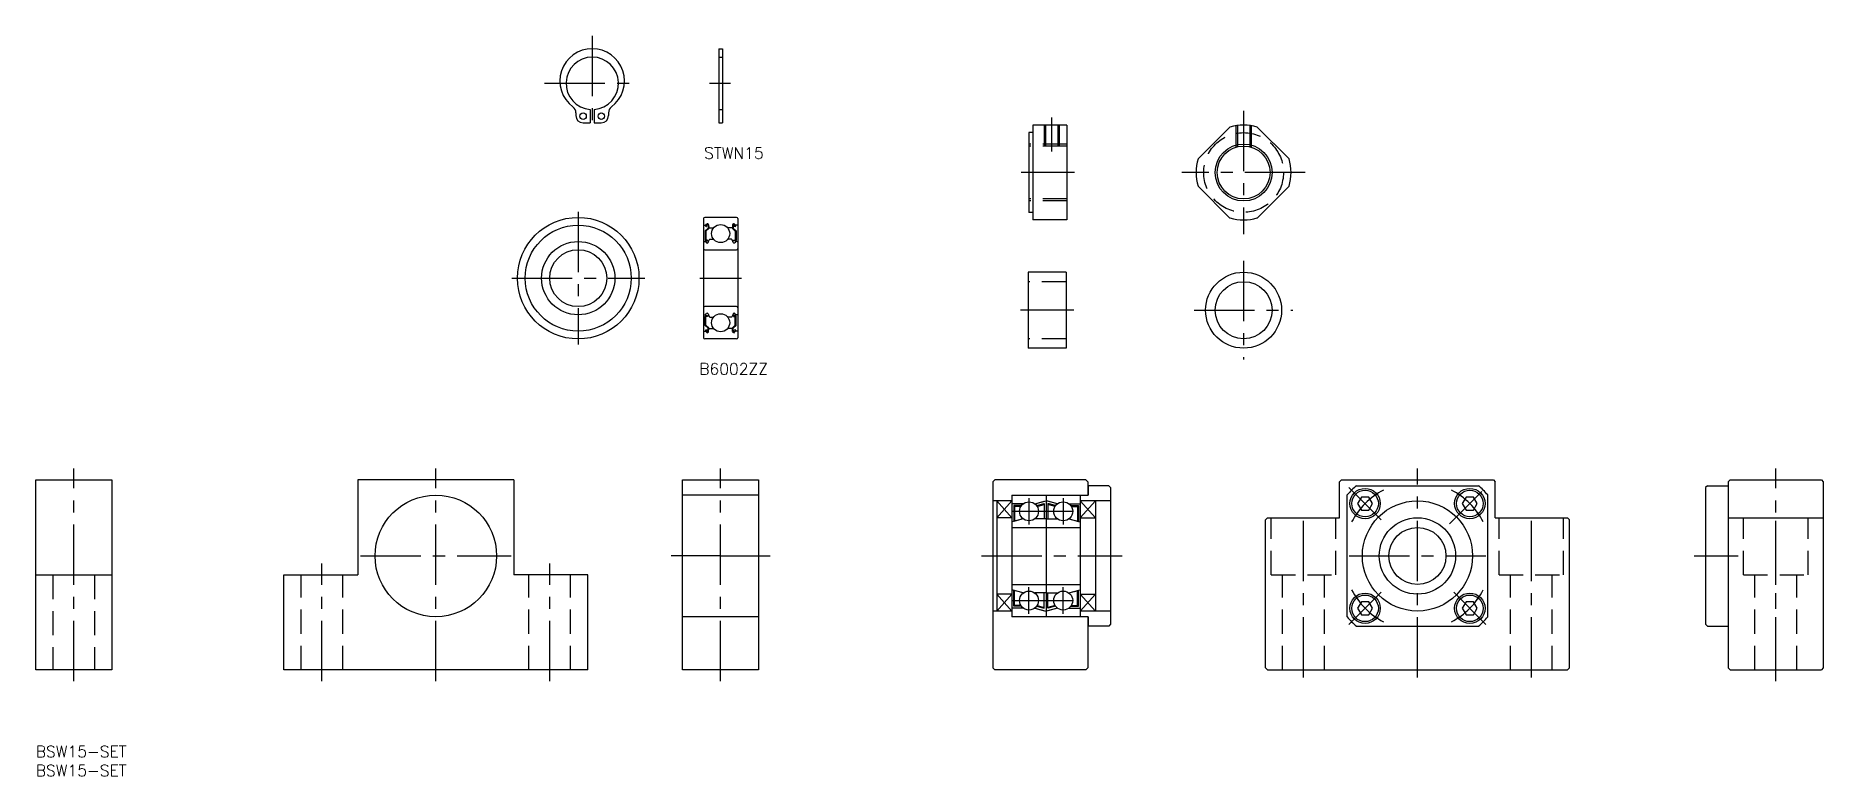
# Model space of a CAD drawing. Extents: x 0 to 471, y -8 to 187.
import ezdxf

# ---------------------------------------------------------------- set-up
doc = ezdxf.new("R2010")
doc.units = 0
doc.header["$LTSCALE"] = 0.5
doc.linetypes.add('CENTER', pattern=[50.8, 31.75, -6.35, 6.35, -6.35])
doc.linetypes.add('DASHED', pattern=[19.05, 12.7, -6.35])
for name, color, linetype in [('MSM_CENTER', 1, 'CENTER'), ('MSM_CONTINUOUS', 7, 'CONTINUOUS'), ('MSM_DASHED', 4, 'DASHED'), ('MSM_NARROW', 5, 'CONTINUOUS'), ('MSM_PART_NUMBER', 7, 'CONTINUOUS')]:
    doc.layers.add(name, color=color, linetype=linetype)
doc.styles.get("Standard").update_dxf_attribs({"font": 'txt.shx', "height": 3, "bigfont": 'bigfont.shx'})

# ---------------------------------------------------------------- blocks, each defined once
blk = doc.blocks.new('*U76')
at = {"layer": 'MSM_PART_NUMBER'}
blk.add_text('BSW15-SET', height=3, dxfattribs=at).set_placement((0, -3))
blk = doc.blocks.new('*U77')
at = {"layer": 'MSM_PART_NUMBER'}
blk.add_text('BSW15-SET', height=3, dxfattribs=at).set_placement((0, -8))

msp = doc.modelspace()

# ---------------------------------------------------------------- linework, layer by layer
at = {"layer": 'MSM_CENTER'}
for p, q in [((146.53, 186.95), (146.53, 161.92)), ((134.01, 174.44), (159.04, 174.44)), ((177.41, 174.44), (182.93, 174.44)), ((267.52, 165.45), (267.52, 156.45)), ((318.06, 167.18), (318.06, 134.72)), ((273.52, 150.95), (259.52, 150.95)), ((334.29, 150.95), (301.83, 150.95)), ((142.85, 140.63), (142.85, 105.63)), ((318.06, 127.7), (318.06, 101.7)), ((125.35, 123.13), (160.35, 123.13)), ((174.85, 123.13), (185.85, 123.13)), ((273.32, 114.7), (259.32, 114.7)), ((305.06, 114.7), (331.06, 114.7)), ((10, 17), (10, 73)), ((105.35, 17), (105.35, 73)), ((180.35, 17), (180.35, 73)), ((363.84, 18), (363.84, 73)), ((458.2, 17), (458.2, 73)), ((354.29, 59.55), (345.81, 68.03)), ((372.32, 58.49), (380.81, 66.97)), ((257.05, 61.75), (275.05, 61.75)), ((261.55, 65.25), (261.55, 58.25)), ((270.55, 65.25), (270.55, 58.25)), ((333.84, 18), (333.84, 62)), ((393.84, 18), (393.84, 62)), ((458.2, 18), (458.2, 62)), ((75.35, 17), (75.35, 48)), ((85.55, 50), (125.15, 50)), ((135.35, 17), (135.35, 48)), ((180.35, 50), (167.35, 50)), ((180.35, 50), (193.35, 50)), ((249.05, 50), (286.05, 50)), ((345.84, 50), (381.84, 50)), ((436.7, 50), (448.29, 50)), ((257.05, 38.25), (275.05, 38.25)), ((261.55, 34.75), (261.55, 41.75)), ((270.55, 34.75), (270.55, 41.75)), ((345.81, 31.97), (354.29, 40.45)), ((381.87, 31.97), (373.39, 40.45))]:
    msp.add_line(p, q, dxfattribs=at)
for start, end in [(117.3002, 152.6998), (27.3002, 62.6998), (207.3002, 242.6998), (297.3002, 332.6998)]:
    msp.add_arc((363.84, 50), 19.5, start, end, dxfattribs=at)
at = {"layer": 'MSM_CONTINUOUS'}
for p, q in [((179.85, 183.54), (179.85, 164.04)), ((179.85, 183.54), (180.85, 183.54)), ((180.85, 183.54), (180.85, 164.04)), ((142.23, 166.69), (142.23, 165.94)), ((146.03, 167.56), (146.03, 164.04)), ((146.03, 166.68), (146.03, 166.68)), ((146.03, 165.8), (146.03, 165.8)), ((147.03, 167.56), (147.03, 164.04)), ((150.83, 166.69), (150.83, 165.94)), ((144.13, 164.04), (146.03, 164.04)), ((147.03, 164.04), (148.93, 164.04)), ((179.85, 164.04), (180.85, 164.04)), ((262.52, 161.45), (261.52, 161.45)), ((261.52, 161.45), (261.52, 140.45)), ((271.52, 163.45), (262.52, 163.45)), ((262.52, 163.45), (262.52, 138.45)), ((271.52, 163.45), (271.52, 138.45)), ((306.09, 154.53), (314.48, 162.93)), ((330.04, 154.53), (321.64, 162.93)), ((314.48, 138.97), (306.09, 147.37)), ((321.64, 138.97), (330.04, 147.37)), ((175.85, 138.83), (175.85, 107.43)), ((175.95, 137.08), (176.41, 137.08)), ((184.55, 139.13), (176.15, 139.13)), ((176.41, 137.08), (176.66, 137.38)), ((176.59, 136.67), (176.43, 136.8)), ((176.56, 136.95), (176.81, 137.25)), ((176.71, 136.82), (176.56, 136.95)), ((176.59, 136.67), (176.71, 136.82)), ((176.99, 137.19), (177.03, 136.31)), ((177.19, 137.21), (177.25, 136.47)), ((177.23, 136.7), (177.23, 136.23)), ((183.51, 137.21), (183.45, 136.47)), ((183.47, 136.7), (183.47, 136.23)), ((183.71, 137.19), (183.67, 136.31)), ((184.14, 136.95), (183.89, 137.25)), ((183.98, 136.82), (184.14, 136.95)), ((184.11, 136.67), (183.98, 136.82)), ((184.29, 137.08), (184.04, 137.38)), ((184.11, 136.67), (184.26, 136.8)), ((184.75, 137.08), (184.29, 137.08)), ((184.85, 138.83), (184.85, 107.43)), ((262.52, 140.45), (261.52, 140.45)), ((271.52, 138.45), (262.52, 138.45)), ((176.05, 132.78), (176.35, 132.78)), ((177.03, 136.31), (176.28, 135.56)), ((176.28, 135.56), (176.28, 133.18)), ((176.35, 132.78), (176.62, 132.45)), ((177.23, 136.23), (176.48, 135.48)), ((176.48, 135.48), (176.48, 133.18)), ((176.93, 133.18), (176.48, 133.18)), ((176.48, 132.98), (176.93, 132.98)), ((176.78, 132.38), (176.84, 132.38)), ((176.93, 132.98), (176.93, 133.18)), ((177.03, 132.51), (177.3, 133.25)), ((177.35, 136.38), (178.5, 136.38)), ((177.49, 133.38), (178.5, 133.38)), ((183.35, 136.38), (182.2, 136.38)), ((183.21, 133.38), (182.2, 133.38)), ((183.67, 132.51), (183.4, 133.25)), ((183.47, 136.23), (184.22, 135.48)), ((183.67, 136.31), (184.42, 135.56)), ((183.77, 133.18), (184.22, 133.18)), ((183.77, 132.98), (183.77, 133.18)), ((184.22, 132.98), (183.77, 132.98)), ((183.92, 132.38), (183.85, 132.38)), ((184.35, 132.78), (184.07, 132.45)), ((184.22, 135.48), (184.22, 133.18)), ((184.65, 132.78), (184.35, 132.78)), ((184.42, 135.56), (184.42, 133.18)), ((176.15, 130.63), (184.55, 130.63)), ((271.32, 124.7), (261.32, 124.7)), ((261.32, 124.7), (261.32, 104.7)), ((271.32, 124.7), (271.32, 104.7)), ((176.05, 113.48), (176.35, 113.48)), ((184.55, 115.63), (176.15, 115.63)), ((176.28, 110.7), (176.28, 113.08)), ((176.35, 113.48), (176.62, 113.81)), ((176.48, 113.28), (176.93, 113.28)), ((176.48, 110.78), (176.48, 113.08)), ((176.93, 113.08), (176.48, 113.08)), ((176.78, 113.88), (176.84, 113.88)), ((176.93, 113.28), (176.93, 113.08)), ((177.03, 113.75), (177.3, 113.01)), ((183.67, 113.75), (183.4, 113.01)), ((184.22, 113.28), (183.77, 113.28)), ((183.77, 113.28), (183.77, 113.08)), ((183.77, 113.08), (184.22, 113.08)), ((183.92, 113.88), (183.85, 113.88)), ((184.35, 113.48), (184.07, 113.81)), ((184.22, 110.78), (184.22, 113.08)), ((184.65, 113.48), (184.35, 113.48)), ((184.42, 110.7), (184.42, 113.08)), ((175.95, 109.18), (176.41, 109.18)), ((177.03, 109.95), (176.28, 110.7)), ((176.41, 109.18), (176.66, 108.88)), ((176.59, 109.59), (176.43, 109.46)), ((177.23, 110.03), (176.48, 110.78)), ((176.71, 109.44), (176.56, 109.31)), ((176.56, 109.31), (176.81, 109.01)), ((176.59, 109.59), (176.71, 109.44)), ((176.99, 109.07), (177.03, 109.95)), ((177.19, 109.05), (177.25, 109.79)), ((177.23, 109.56), (177.23, 110.03)), ((177.35, 109.88), (178.5, 109.88)), ((177.49, 112.88), (178.5, 112.88)), ((183.21, 112.88), (182.2, 112.88)), ((183.35, 109.88), (182.2, 109.88)), ((183.51, 109.05), (183.45, 109.79)), ((183.47, 110.03), (184.22, 110.78)), ((183.47, 109.56), (183.47, 110.03)), ((183.67, 109.95), (184.42, 110.7)), ((183.71, 109.07), (183.67, 109.95)), ((184.14, 109.31), (183.89, 109.01)), ((184.11, 109.59), (183.98, 109.44)), ((183.98, 109.44), (184.14, 109.31)), ((184.29, 109.18), (184.04, 108.88)), ((184.11, 109.59), (184.26, 109.46)), ((184.75, 109.18), (184.29, 109.18)), ((184.55, 107.13), (176.15, 107.13)), ((271.32, 104.7), (261.32, 104.7)), ((0, 20), (0, 70)), ((0, 70), (20, 70)), ((20, 70), (20, 20)), ((84.85, 70), (84.85, 45)), ((125.85, 70), (84.85, 70)), ((125.85, 70), (125.85, 45)), ((170.35, 20), (170.35, 70)), ((170.35, 70), (190.35, 70)), ((190.35, 66), (170.35, 66)), ((190.35, 70), (190.35, 20)), ((252.55, 70), (252.05, 69.5)), ((252.05, 69.5), (252.05, 20.5)), ((276.55, 70), (252.55, 70)), ((257.05, 66), (257.05, 34)), ((257.05, 66), (257.05, 34)), ((257.05, 66), (277.1, 66)), ((266.05, 66), (266.05, 34)), ((275.05, 66), (275.05, 34)), ((276.55, 70), (277.05, 69.5)), ((277.05, 69.5), (277.05, 66)), ((282.55, 68.5), (277.1, 68.5)), ((277.1, 68.5), (277.1, 66)), ((282.55, 68.5), (283.05, 68)), ((283.05, 68), (283.05, 32)), ((343.84, 70), (343.34, 69.5)), ((343.34, 60), (343.34, 69.5)), ((343.84, 70), (383.84, 70)), ((345.34, 33.94), (345.34, 66.06)), ((347.78, 68.5), (379.9, 68.5)), ((382.34, 33.94), (382.34, 66.06)), ((383.84, 70), (384.34, 69.5)), ((384.34, 60), (384.34, 69.5)), ((440.2, 68.5), (439.7, 68)), ((439.7, 68), (439.7, 32)), ((440.2, 68.5), (445.65, 68.5)), ((445.65, 68.5), (445.65, 31.5)), ((445.7, 66), (445.65, 66)), ((446.2, 70), (445.7, 69.5)), ((445.7, 69.5), (445.7, 20.5)), ((446.2, 70), (470.2, 70)), ((470.2, 70), (470.7, 69.5)), ((470.7, 69.5), (470.7, 20.5)), ((257.05, 64.5), (252.05, 64.5)), ((253.05, 64.5), (253.05, 35.5)), ((260.05, 63.75), (257.05, 63.75)), ((260.05, 63.75), (257.55, 63.75)), ((257.55, 63.25), (257.55, 59.08)), ((259.55, 63.25), (257.55, 63.25)), ((257.75, 63.05), (257.75, 59.13)), ((259.42, 63.05), (257.75, 63.05)), ((263.05, 63.75), (266.05, 64.55)), ((263.05, 63.75), (265.55, 64.42)), ((263.56, 63.24), (265.55, 63.77)), ((263.68, 63.06), (265.55, 63.56)), ((265.55, 63.77), (265.55, 59.75)), ((269.05, 63.75), (266.05, 64.55)), ((269.05, 63.75), (266.55, 64.42)), ((266.55, 63.77), (266.55, 59.75)), ((268.54, 63.24), (266.55, 63.77)), ((268.42, 63.06), (266.55, 63.56)), ((272.05, 63.75), (274.55, 63.75)), ((272.05, 63.75), (275.05, 63.75)), ((272.55, 63.25), (274.55, 63.25)), ((272.69, 63.05), (274.35, 63.05)), ((274.35, 63.05), (274.35, 59.13)), ((274.55, 63.25), (274.55, 59.08)), ((283.05, 64.5), (275.05, 64.5)), ((279.05, 64.5), (279.05, 35.5)), ((257.05, 60.05), (253.05, 60.05)), ((260.05, 59.75), (257.05, 58.95)), ((257.05, 57.5), (275.05, 57.5)), ((260.05, 59.75), (257.55, 59.08)), ((265.55, 59.75), (263.05, 59.75)), ((266.05, 59.75), (263.05, 59.75)), ((266.05, 59.75), (269.05, 59.75)), ((266.55, 59.75), (269.05, 59.75)), ((272.05, 59.75), (274.55, 59.08)), ((272.05, 59.75), (275.05, 58.95)), ((275.05, 60.05), (279.05, 60.05)), ((324.34, 60), (323.84, 59.5)), ((323.84, 20.5), (323.84, 59.5)), ((324.34, 60), (343.34, 60)), ((384.34, 60), (403.34, 60)), ((403.34, 60), (403.84, 59.5)), ((403.84, 20.5), (403.84, 59.5)), ((445.7, 60), (470.7, 60)), ((0, 45), (20, 45)), ((65.35, 20), (65.35, 45)), ((145.35, 20), (145.35, 45)), ((257.05, 42.5), (275.05, 42.5)), ((257.05, 39.95), (253.05, 39.95)), ((260.05, 40.25), (257.05, 41.05)), ((260.05, 40.25), (257.55, 40.92)), ((257.55, 36.75), (257.55, 40.92)), ((257.75, 36.95), (257.75, 40.87)), ((265.55, 40.25), (263.05, 40.25)), ((266.05, 40.25), (263.05, 40.25)), ((265.55, 36.23), (265.55, 40.25)), ((266.05, 40.25), (269.05, 40.25)), ((266.55, 40.25), (269.05, 40.25)), ((266.55, 36.23), (266.55, 40.25)), ((272.05, 40.25), (275.05, 41.05)), ((272.05, 40.25), (274.55, 40.92)), ((274.35, 36.95), (274.35, 40.87)), ((274.55, 36.75), (274.55, 40.92)), ((275.05, 39.95), (279.05, 39.95)), ((190.35, 34), (170.35, 34)), ((257.05, 35.5), (252.05, 35.5)), ((260.05, 36.25), (257.05, 36.25)), ((277.1, 34), (257.05, 34)), ((259.55, 36.75), (257.55, 36.75)), ((260.05, 36.25), (257.55, 36.25)), ((259.42, 36.95), (257.75, 36.95)), ((263.05, 36.25), (265.55, 35.58)), ((263.05, 36.25), (266.05, 35.45)), ((263.56, 36.76), (265.55, 36.23)), ((263.68, 36.94), (265.55, 36.44)), ((269.05, 36.25), (266.05, 35.45)), ((268.42, 36.94), (266.55, 36.44)), ((268.54, 36.76), (266.55, 36.23)), ((269.05, 36.25), (266.55, 35.58)), ((272.05, 36.25), (274.55, 36.25)), ((272.05, 36.25), (275.05, 36.25)), ((272.55, 36.75), (274.55, 36.75)), ((272.69, 36.95), (274.35, 36.95)), ((283.05, 35.5), (275.05, 35.5)), ((277.05, 34), (277.05, 20.5)), ((277.1, 34), (277.1, 31.5)), ((445.65, 34), (445.7, 34)), ((282.55, 31.5), (277.1, 31.5)), ((283.05, 32), (282.55, 31.5)), ((347.78, 31.5), (379.9, 31.5)), ((439.7, 32), (440.2, 31.5)), ((440.2, 31.5), (445.65, 31.5)), ((20, 20), (0, 20)), ((145.35, 20), (65.35, 20)), ((190.35, 20), (170.35, 20)), ((252.05, 20.5), (252.55, 20)), ((276.55, 20), (252.55, 20)), ((276.55, 20), (277.05, 20.5)), ((323.84, 20.5), (324.34, 20)), ((324.34, 20), (403.34, 20)), ((403.84, 20.5), (403.34, 20)), ((446.2, 20), (445.7, 20.5)), ((446.2, 20), (470.2, 20)), ((470.7, 20.5), (470.2, 20))]:
    msp.add_line(p, q, dxfattribs=at)
for points in [[(349.07, 65.49), (348.09, 63.79), (349.07, 62.09), (351.03, 62.09), (352.01, 63.79), (351.03, 65.49)], [(376.65, 65.49), (375.66, 63.79), (376.65, 62.09), (378.61, 62.09), (379.59, 63.79), (378.61, 65.49)], [(349.07, 37.91), (348.09, 36.21), (349.07, 34.51), (351.03, 34.51), (352.01, 36.21), (351.03, 37.91)], [(376.65, 37.91), (375.66, 36.21), (376.65, 34.51), (378.61, 34.51), (379.59, 36.21), (378.61, 37.91)]]:
    msp.add_lwpolyline(points, close=True, dxfattribs=at)
for points in [[(65.35, 45), (84.85, 45)], [(145.35, 45), (125.85, 45)]]:
    msp.add_lwpolyline(points, dxfattribs=at)
for centre, radius in [((144.13, 165.79), 0.85), ((148.93, 165.79), 0.85), ((318.06, 150.95), 6.96), ((142.85, 123.13), 16), ((142.85, 123.13), 13.95), ((180.35, 134.88), 2.38), ((142.85, 123.13), 9.65), ((142.85, 123.13), 7.5), ((318.06, 114.7), 10), ((318.06, 114.7), 7.5), ((180.35, 111.38), 2.38), ((105.35, 50), 16), ((350.05, 63.79), 4), ((350.05, 63.79), 3.5), ((377.63, 63.79), 4), ((377.63, 63.79), 3.5), ((261.55, 61.75), 2.5), ((270.55, 61.75), 2.5), ((363.84, 50), 14.5), ((363.84, 50), 10.05), ((363.84, 50), 7.5), ((261.55, 38.25), 2.5), ((270.55, 38.25), 2.5), ((350.05, 36.21), 4), ((350.05, 36.21), 3.5), ((377.63, 36.21), 4), ((377.63, 36.21), 3.5)]:
    msp.add_circle(centre, radius, dxfattribs=at)
for centre, radius, start, end in [((146.53, 175.04), 8.5, 306.5949, 233.4051), ((146.53, 174.44), 6.9, 274.1555, 265.8445), ((140.33, 166.69), 1.9, 0, 53.4051), ((144.13, 165.94), 1.9, 180, 270), ((148.93, 165.94), 1.9, 270, 0), ((152.73, 166.69), 1.9, 126.5949, 180), ((318.06, 150.95), 12.5, 73.3576, 106.6424), ((318.06, 150.95), 12.5, 163.3576, 196.6424), ((318.06, 150.95), 12.5, 343.3576, 16.6424), ((176.15, 138.83), 0.3, 90, 180), ((175.95, 137.18), 0.1, 180, 270), ((176.56, 136.95), 0.2, 140.0002, 230.0848), ((176.89, 137.18), 0.3, 4.9968, 140.0002), ((176.89, 137.18), 0.1, 2.8198, 140.0033), ((183.81, 137.18), 0.3, 39.9998, 175.0032), ((183.81, 137.18), 0.1, 39.9967, 177.1802), ((184.14, 136.95), 0.2, 309.9152, 39.9998), ((184.55, 138.83), 0.3, 0, 90), ((184.75, 137.18), 0.1, 270, 0), ((318.06, 150.95), 12.5, 253.3576, 286.6424), ((176.05, 132.58), 0.2, 90, 180), ((176.48, 133.18), 0.2, 180, 270), ((176.78, 132.58), 0.2, 219.9962, 270), ((176.84, 132.58), 0.2, 270, 339.9919), ((177.35, 136.48), 0.1, 184.9968, 269.9995), ((177.49, 133.18), 0.2, 90, 159.9919), ((183.21, 133.18), 0.2, 20.0081, 90), ((183.35, 136.48), 0.1, 270.0005, 355.0032), ((183.85, 132.58), 0.2, 200.0081, 270), ((183.92, 132.58), 0.2, 270, 320.0038), ((184.22, 133.18), 0.2, 270, 0), ((184.65, 132.58), 0.2, 0, 90), ((176.15, 130.93), 0.3, 180, 270), ((184.55, 130.93), 0.3, 270, 0), ((176.15, 115.33), 0.3, 90, 180), ((176.05, 113.68), 0.2, 180, 270), ((176.48, 113.08), 0.2, 90, 180), ((176.78, 113.68), 0.2, 90, 140.0038), ((176.84, 113.68), 0.2, 20.0081, 90), ((177.49, 113.08), 0.2, 200.0081, 270), ((183.21, 113.08), 0.2, 270, 339.9919), ((183.85, 113.68), 0.2, 90, 159.9919), ((183.92, 113.68), 0.2, 39.9962, 90), ((184.22, 113.08), 0.2, 0, 90), ((184.55, 115.33), 0.3, 0, 90), ((184.65, 113.68), 0.2, 270, 0), ((175.95, 109.08), 0.1, 90, 180), ((176.56, 109.31), 0.2, 129.9152, 219.9998), ((176.89, 109.07), 0.3, 219.9998, 355.0032), ((176.89, 109.07), 0.1, 219.9967, 357.1802), ((177.35, 109.78), 0.1, 90.0005, 175.0032), ((183.35, 109.78), 0.1, 4.9968, 89.9995), ((183.81, 109.07), 0.3, 184.9968, 320.0002), ((183.81, 109.07), 0.1, 182.8198, 320.0033), ((184.14, 109.31), 0.2, 320.0002, 50.0848), ((184.75, 109.08), 0.1, 0, 90), ((176.15, 107.43), 0.3, 180, 270), ((184.55, 107.43), 0.3, 270, 0), ((363.84, 50), 24.5, 130.9657, 139.0343), ((363.84, 50), 24.5, 40.9657, 49.0343), ((363.84, 50), 24.5, 220.9657, 229.0343), ((363.84, 50), 24.5, 310.9657, 319.0343)]:
    msp.add_arc(centre, radius, start, end, dxfattribs=at)
at = {"layer": 'MSM_DASHED'}
for p, q in [((179.85, 181.34), (180.85, 181.34)), ((179.85, 167.54), (180.85, 167.54)), ((265.52, 163.45), (265.52, 157.91)), ((265.9, 163.45), (265.9, 157.91)), ((269.14, 163.45), (269.14, 157.91)), ((269.52, 163.45), (269.52, 157.91)), ((316.06, 163.29), (316.06, 157.61)), ((316.44, 163.34), (316.44, 157.72)), ((319.68, 163.34), (319.68, 157.72)), ((320.06, 163.29), (320.06, 157.61)), ((271.52, 158.45), (261.52, 158.45)), ((271.52, 157.91), (261.52, 157.91)), ((271.52, 143.99), (261.52, 143.99)), ((271.52, 143.45), (261.52, 143.45)), ((271.32, 122.2), (261.32, 122.2)), ((271.32, 107.2), (261.32, 107.2)), ((325.34, 45), (325.34, 60)), ((342.34, 45), (342.34, 60)), ((385.34, 45), (385.34, 60)), ((402.34, 45), (402.34, 60)), ((449.7, 45), (449.7, 60)), ((466.7, 45), (466.7, 60)), ((4.5, 45), (4.5, 20)), ((15.5, 45), (15.5, 20)), ((69.85, 20), (69.85, 45)), ((80.85, 20), (80.85, 45)), ((129.85, 20), (129.85, 45)), ((140.85, 20), (140.85, 45)), ((325.34, 45), (342.34, 45)), ((328.34, 20), (328.34, 45)), ((339.34, 20), (339.34, 45)), ((385.34, 45), (402.34, 45)), ((388.34, 20), (388.34, 45)), ((399.34, 20), (399.34, 45)), ((449.7, 45), (466.7, 45)), ((452.7, 20), (452.7, 45)), ((463.7, 20), (463.7, 45))]:
    msp.add_line(p, q, dxfattribs=at)
msp.add_circle((318.06, 150.95), 10.5, dxfattribs=at)
at = {"layer": 'MSM_NARROW'}
for p, q in [((253.05, 64.5), (257.05, 60.05)), ((257.05, 64.5), (253.05, 60.05)), ((279.05, 64.5), (275.05, 60.05)), ((275.05, 64.5), (279.05, 60.05)), ((253.05, 35.5), (257.05, 39.95)), ((257.05, 35.5), (253.05, 39.95)), ((279.05, 35.5), (275.05, 39.95)), ((275.05, 35.5), (279.05, 39.95))]:
    msp.add_line(p, q, dxfattribs=at)
msp.add_circle((318.06, 150.95), 7.5, dxfattribs=at)

# ---------------------------------------------------------------- block references
at = {"layer": 'MSM_CONTINUOUS'}
for name in ['*U76', '*U77']:
    msp.add_blockref(name, (0, 0), dxfattribs=at)

# ---------------------------------------------------------------- texts
at = {"layer": 'MSM_PART_NUMBER'}
for s, p in [('STWN15', (176.01, 154.57)), ('B6002ZZ', (174.71, 97.74))]:
    msp.add_text(s, height=3, dxfattribs=at).set_placement(p)

doc.saveas('drawing.dxf')
